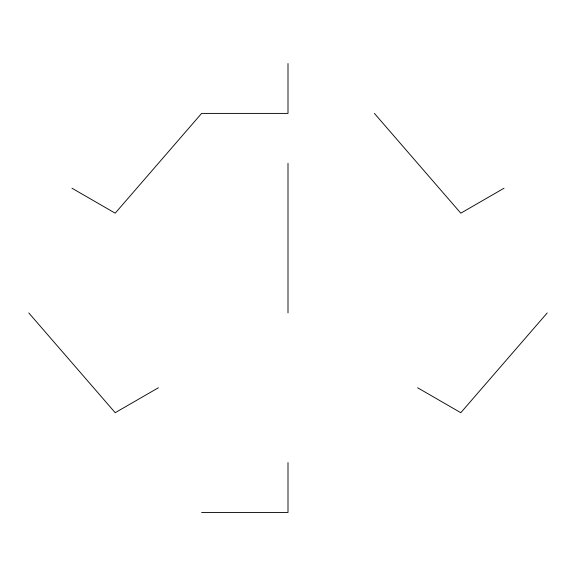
<?xml version="1.0" encoding="UTF-8"?>
<svg xmlns="http://www.w3.org/2000/svg" width="576" height="576" viewBox="0 0 576 576"><rect width="100%" height="100%" fill="white"/><g stroke="black" fill="none" stroke-linecap="round" stroke-linejoin="round"><path stroke-width="0.86" d="M547.2 312.941L460.8 412.711L417.6 387.763M158.4 387.763L115.2 412.704L28.8 312.941M504 188.237L460.8 213.178L374.4 113.407M201.6 512.474L288 512.474L288 462.586M72 188.237L115.2 213.178L201.6 113.407L288 113.407L288 63.526M288 163.289L288 312.941"/></g></svg>
